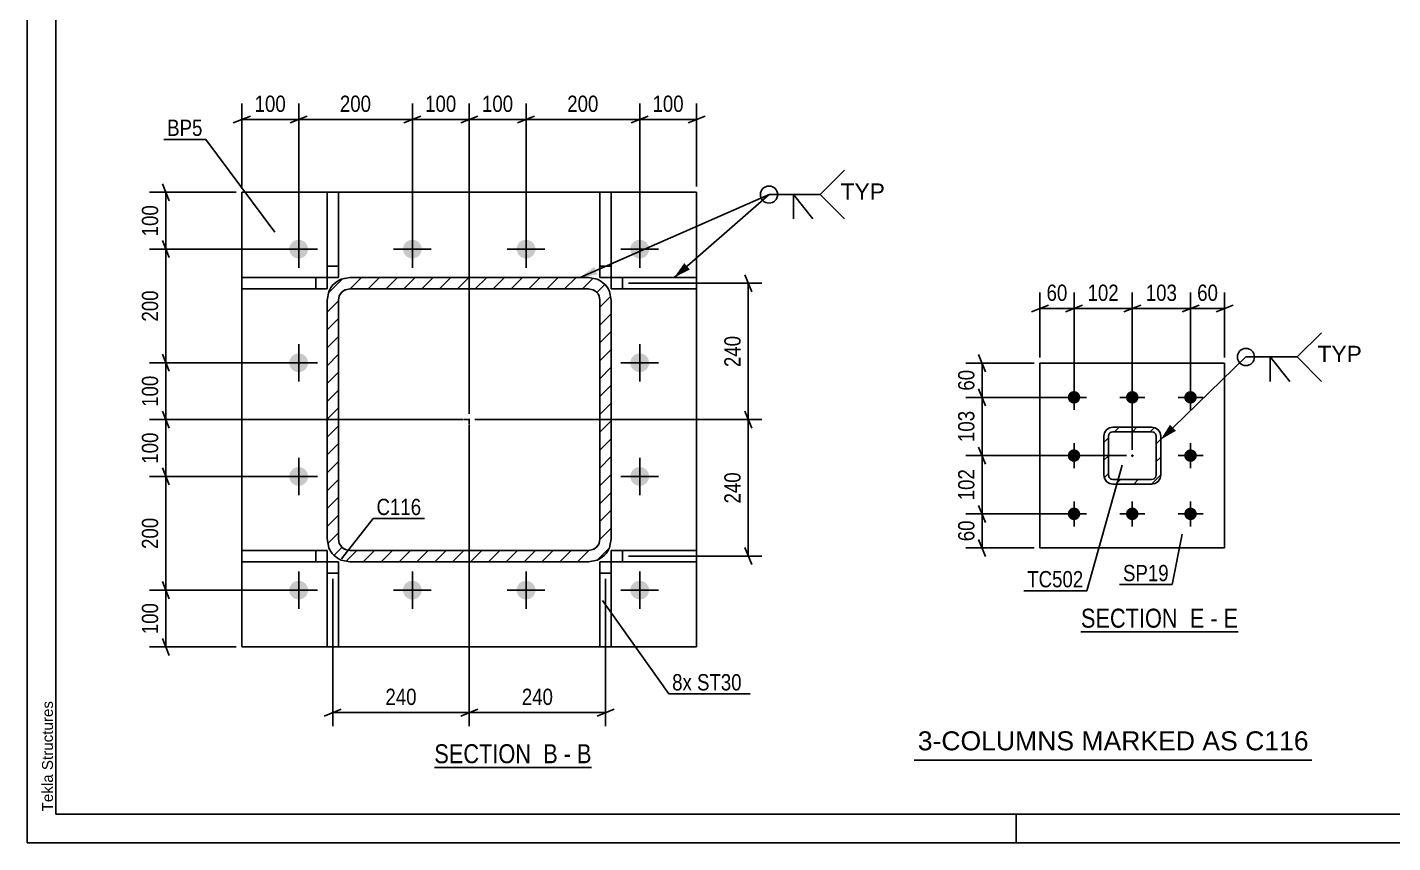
# Model space of a CAD drawing. Header units: millimetres. Extents: x -127 to 467, y -181 to 239.
# Drawn here: x -127 to 113.2, y -180.8 to -37.3 of the extents above; entities that cross this region are included whole.
import ezdxf

# ---------------------------------------------------------------- set-up
doc = ezdxf.new("R2010")
doc.units = ezdxf.units.MM
doc.linetypes.add('DXK_LINE_DOT2', pattern=[3.9198, 1.9599, -1.9599])
doc.linetypes.add('DXK_LINE_DOT3', pattern=[5.9187, 2.979, -0.9799, 0.9799, -0.9799])
doc.styles.add('Arial', font='arial.ttf', dxfattribs={"height": 0.2})
doc.styles.add('Arial Narrow', font='ARIALN.TTF', dxfattribs={"height": 0.2})

# ---------------------------------------------------------------- blocks, each defined once
blk = doc.blocks.new('Unknown-284876527-1134')
at = {"color": 5, "linetype": 'Continuous'}
for p, q in [((-127.03, 239.2), (-127.03, -180.8)), ((-122.03, 234.2), (-122.03, -175.8)), ((-122.03, -175.8), (461.97, -175.8)), ((46.97, -180.8), (46.97, -175.8)), ((-127.03, -180.8), (466.97, -180.8))]:
    blk.add_line(p, q, dxfattribs=at)
at = {"color": 174, "linetype": 'Continuous', "style": 'Arial'}
blk.add_text('Tekla Structures', height=1.9102, rotation=90, dxfattribs=at).set_placement((-122.53, -175.3))
blk = doc.blocks.new('Unknown-284876527-11 - 3447')
at = {"color": 6, "linetype": 'Continuous'}
blk.add_line((-55.42, -167.57), (-27.77, -167.57), dxfattribs=at)
at = {"color": 0, "linetype": 'Continuous'}
blk.add_wipeout([(-37.31, -166.82), (-37.31, -163.32), (-55.42, -163.32), (-55.42, -166.82)], dxfattribs=at)
at = {"color": 7, "linetype": 'Continuous', "style": 'Arial Narrow'}
blk.add_text('SECTION ', height=3.34, dxfattribs=at).set_placement((-55.42, -166.82))
at = {"color": 0, "linetype": 'Continuous'}
blk.add_wipeout([(-33.7, -166.82), (-33.7, -163.32), (-36.26, -163.32), (-36.26, -166.82)], dxfattribs=at)
at = {"color": 7, "linetype": 'Continuous', "style": 'Arial Narrow'}
blk.add_text('B', height=3.34, dxfattribs=at).set_placement((-36.26, -166.82))
at = {"color": 0, "linetype": 'Continuous'}
blk.add_wipeout([(-31.38, -166.82), (-31.38, -163.32), (-32.65, -163.32), (-32.65, -166.82)], dxfattribs=at)
at = {"color": 7, "linetype": 'Continuous', "style": 'Arial Narrow'}
blk.add_text('-', height=3.34, dxfattribs=at).set_placement((-32.65, -166.82))
at = {"color": 0, "linetype": 'Continuous'}
blk.add_wipeout([(-27.77, -166.82), (-27.77, -163.32), (-30.33, -163.32), (-30.33, -166.82)], dxfattribs=at)
at = {"color": 7, "linetype": 'Continuous', "style": 'Arial Narrow'}
blk.add_text('B', height=3.34, dxfattribs=at).set_placement((-30.33, -166.82))
blk = doc.blocks.new('Unknown-284876527-16 - 1248')
at = {"color": 6, "linetype": 'Continuous'}
blk.add_line((58.34, -143.72), (85.99, -143.72), dxfattribs=at)
at = {"color": 0, "linetype": 'Continuous'}
blk.add_wipeout([(76.45, -142.97), (76.45, -139.47), (58.34, -139.47), (58.34, -142.97)], dxfattribs=at)
at = {"color": 7, "linetype": 'Continuous', "style": 'Arial Narrow'}
blk.add_text('SECTION ', height=3.34, dxfattribs=at).set_placement((58.34, -142.97))
at = {"color": 0, "linetype": 'Continuous'}
blk.add_wipeout([(80.06, -142.97), (80.06, -139.47), (77.5, -139.47), (77.5, -142.97)], dxfattribs=at)
at = {"color": 7, "linetype": 'Continuous', "style": 'Arial Narrow'}
blk.add_text('E', height=3.34, dxfattribs=at).set_placement((77.5, -142.97))
at = {"color": 0, "linetype": 'Continuous'}
blk.add_wipeout([(82.38, -142.97), (82.38, -139.47), (81.11, -139.47), (81.11, -142.97)], dxfattribs=at)
at = {"color": 7, "linetype": 'Continuous', "style": 'Arial Narrow'}
blk.add_text('-', height=3.34, dxfattribs=at).set_placement((81.11, -142.97))
at = {"color": 0, "linetype": 'Continuous'}
blk.add_wipeout([(85.99, -142.97), (85.99, -139.47), (83.43, -139.47), (83.43, -142.97)], dxfattribs=at)
at = {"color": 7, "linetype": 'Continuous', "style": 'Arial Narrow'}
blk.add_text('E', height=3.34, dxfattribs=at).set_placement((83.43, -142.97))
blk = doc.blocks.new('Part-284876527-3520 - 3447')
at = {"color": 2, "linetype": 'Continuous'}
for p, q in [((-26.29, -146.37), (-26.29, -131.37)), ((-24.29, -131.37), (-26.29, -131.37)), ((-24.29, -146.37), (-24.29, -131.37)), ((-24.29, -133.37), (-26.29, -133.37)), ((-24.29, -146.37), (-26.29, -146.37))]:
    blk.add_line(p, q, dxfattribs=at)
blk = doc.blocks.new('Part-284876527-3510 - 3447')
at = {"color": 2, "linetype": 'Continuous'}
for p, q in [((-26.29, -66.37), (-26.29, -81.37)), ((-24.29, -66.37), (-26.29, -66.37)), ((-24.29, -66.37), (-24.29, -81.37)), ((-24.29, -79.37), (-26.29, -79.37)), ((-26.29, -81.37), (-24.29, -81.37))]:
    blk.add_line(p, q, dxfattribs=at)
blk = doc.blocks.new('Part-284876527-3478 - 3447')
at = {"linetype": 'Continuous'}
h = blk.add_hatch(dxfattribs=at)
h.set_pattern_fill('', scale=0.7, style=0, pattern_type=0)
h.set_pattern_definition([(45, (-26.7624, -131.0696), (-1.571545, 1.571545), [])])
h.paths.add_polyline_path([(-28.29, -131.37), (-26.76, -131.07), (-25.46, -130.2), (-24.6, -128.9), (-24.29, -127.37), (-24.29, -85.37), (-24.6, -83.84), (-25.46, -82.55), (-26.76, -81.68), (-28.29, -81.37), (-70.29, -81.37), (-71.82, -81.68), (-73.12, -82.55), (-73.99, -83.84), (-74.29, -85.37), (-74.29, -127.37), (-73.99, -128.9), (-73.12, -130.2), (-71.82, -131.07), (-70.29, -131.37)])
h.paths.add_polyline_path([(-71.06, -129.22), (-71.71, -128.79), (-72.14, -128.14), (-72.29, -127.37), (-72.29, -85.37), (-72.14, -84.61), (-71.71, -83.96), (-71.06, -83.53), (-70.29, -83.37), (-28.29, -83.37), (-27.53, -83.53), (-26.88, -83.96), (-26.45, -84.61), (-26.29, -85.37), (-26.29, -127.37), (-26.45, -128.14), (-26.88, -128.79), (-27.53, -129.22), (-28.29, -129.37), (-70.29, -129.37)])
at = {"color": 7, "linetype": 'DXK_LINE_DOT2'}
for p, q in [((-71.82, -81.68), (-70.29, -81.37)), ((-70.29, -81.37), (-28.29, -81.37)), ((-28.29, -81.37), (-26.76, -81.68)), ((-74.29, -85.37), (-73.99, -83.84)), ((-70.29, -83.37), (-71.06, -83.53)), ((-70.29, -83.37), (-28.29, -83.37)), ((-27.53, -83.53), (-28.29, -83.37)), ((-24.6, -83.84), (-24.29, -85.37)), ((-74.29, -127.37), (-74.29, -85.37)), ((-72.14, -84.61), (-72.29, -85.37)), ((-72.29, -127.37), (-72.29, -85.37)), ((-26.29, -85.37), (-26.45, -84.61)), ((-26.29, -127.37), (-26.29, -85.37)), ((-24.29, -127.37), (-24.29, -85.37)), ((-73.99, -128.9), (-74.29, -127.37)), ((-72.29, -127.37), (-72.14, -128.14)), ((-71.06, -129.22), (-70.29, -129.37)), ((-70.29, -129.37), (-28.29, -129.37)), ((-28.29, -129.37), (-27.53, -129.22)), ((-26.45, -128.14), (-26.29, -127.37)), ((-24.29, -127.37), (-24.6, -128.9)), ((-70.29, -131.37), (-71.82, -131.07)), ((-70.29, -131.37), (-28.29, -131.37)), ((-26.76, -131.07), (-28.29, -131.37))]:
    blk.add_line(p, q, dxfattribs=at)
at = {"color": 2, "linetype": 'Continuous'}
for p, q in [((-70.29, -81.37), (-71.82, -81.68)), ((-70.29, -81.37), (-28.29, -81.37)), ((-26.76, -81.68), (-28.29, -81.37)), ((-73.99, -83.84), (-74.29, -85.37)), ((-71.06, -83.53), (-70.29, -83.37)), ((-70.29, -83.37), (-28.29, -83.37)), ((-28.29, -83.37), (-27.53, -83.53)), ((-24.29, -85.37), (-24.6, -83.84)), ((-74.29, -127.37), (-74.29, -85.37)), ((-72.29, -85.37), (-72.14, -84.61)), ((-72.29, -127.37), (-72.29, -85.37)), ((-26.45, -84.61), (-26.29, -85.37)), ((-26.29, -127.37), (-26.29, -85.37)), ((-24.29, -127.37), (-24.29, -85.37)), ((-74.29, -127.37), (-73.99, -128.9)), ((-72.14, -128.14), (-72.29, -127.37)), ((-70.29, -129.37), (-71.06, -129.22)), ((-70.29, -129.37), (-28.29, -129.37)), ((-27.53, -129.22), (-28.29, -129.37)), ((-26.29, -127.37), (-26.45, -128.14)), ((-24.6, -128.9), (-24.29, -127.37)), ((-71.82, -131.07), (-70.29, -131.37)), ((-70.29, -131.37), (-28.29, -131.37)), ((-28.29, -131.37), (-26.76, -131.07))]:
    blk.add_line(p, q, dxfattribs=at)
at = {"color": 7, "linetype": 'DXK_LINE_DOT3'}
for p, q in [((-49.29, -96.37), (-49.29, -116.37)), ((-39.29, -106.37), (-59.29, -106.37))]:
    blk.add_line(p, q, dxfattribs=at)
at = {"color": 7, "linetype": 'DXK_LINE_DOT2'}
for centre, radius, start, end in [((-70.29, -85.37), 4, 112.5, 157.5), ((-70.29, -85.37), 2, 112.5, 157.5), ((-28.29, -85.37), 2, 22.5, 67.5), ((-28.29, -85.37), 4, 22.5, 67.5), ((-70.29, -127.37), 4, 202.5, 247.5), ((-70.29, -127.37), 2, 202.5, 247.5), ((-28.29, -127.37), 2, 292.5, 337.5), ((-28.29, -127.37), 4, 292.5, 337.5)]:
    blk.add_arc(centre, radius, start, end, dxfattribs=at)
at = {"color": 2, "linetype": 'Continuous'}
for centre, radius, start, end in [((-70.29, -85.37), 4, 112.5, 157.5), ((-70.29, -85.37), 2, 112.5, 157.5), ((-28.29, -85.37), 2, 22.5, 67.5), ((-28.29, -85.37), 4, 22.5, 67.5), ((-70.29, -127.37), 4, 202.5, 247.5), ((-70.29, -127.37), 2, 202.5, 247.5), ((-28.29, -127.37), 2, 292.5, 337.5), ((-28.29, -127.37), 4, 292.5, 337.5)]:
    blk.add_arc(centre, radius, start, end, dxfattribs=at)
blk = doc.blocks.new('Part-284876527-3495 - 3447')
at = {"color": 2, "linetype": 'Continuous'}
for p, q in [((-89.29, -66.37), (-74.29, -66.37)), ((-89.29, -146.37), (-89.29, -66.37)), ((-72.29, -66.37), (-26.29, -66.37)), ((-9.29, -66.37), (-24.29, -66.37)), ((-9.29, -66.37), (-9.29, -81.37)), ((-9.29, -83.37), (-9.29, -129.37)), ((-9.29, -146.37), (-9.29, -131.37)), ((-89.29, -146.37), (-74.29, -146.37)), ((-72.29, -146.37), (-26.29, -146.37)), ((-9.29, -146.37), (-24.29, -146.37))]:
    blk.add_line(p, q, dxfattribs=at)
at = {"color": 7, "linetype": 'DXK_LINE_DOT2'}
for p, q in [((-74.29, -66.37), (-72.29, -66.37)), ((-24.29, -66.37), (-26.29, -66.37)), ((-9.29, -81.37), (-9.29, -83.37)), ((-9.29, -131.37), (-9.29, -129.37)), ((-74.29, -146.37), (-72.29, -146.37)), ((-24.29, -146.37), (-26.29, -146.37))]:
    blk.add_line(p, q, dxfattribs=at)
blk = doc.blocks.new('Bolt-284876527-3479 - 3447')
at = {"linetype": 'Continuous'}
for points in [[(-77.64, -76.37, -1), (-80.94, -76.37, -1)], [(-57.64, -76.37, -1), (-60.94, -76.37, -1)], [(-37.64, -76.37, -1), (-40.94, -76.37, -1)], [(-17.64, -76.37, -1), (-20.94, -76.37, -1)], [(-77.64, -96.37, -1), (-80.94, -96.37, -1)], [(-17.64, -96.37, -1), (-20.94, -96.37, -1)], [(-77.64, -116.37, -1), (-80.94, -116.37, -1)], [(-17.64, -116.37, -1), (-20.94, -116.37, -1)], [(-77.64, -136.37, -1), (-80.94, -136.37, -1)], [(-57.64, -136.37, -1), (-60.94, -136.37, -1)], [(-37.64, -136.37, -1), (-40.94, -136.37, -1)], [(-17.64, -136.37, -1), (-20.94, -136.37, -1)]]:
    blk.add_hatch(color=1, dxfattribs=at).paths.add_polyline_path(points)
at = {"color": 1, "linetype": 'Continuous'}
for p, q in [((-79.29, -73.07), (-79.29, -79.67)), ((-59.29, -73.07), (-59.29, -79.67)), ((-39.29, -73.07), (-39.29, -79.67)), ((-19.29, -73.07), (-19.29, -79.67)), ((-75.99, -76.37), (-82.59, -76.37)), ((-55.99, -76.37), (-62.59, -76.37)), ((-35.99, -76.37), (-42.59, -76.37)), ((-15.99, -76.37), (-22.59, -76.37)), ((-79.29, -93.07), (-79.29, -99.67)), ((-19.29, -93.07), (-19.29, -99.67)), ((-75.99, -96.37), (-82.59, -96.37)), ((-15.99, -96.37), (-22.59, -96.37)), ((-79.29, -113.07), (-79.29, -119.67)), ((-19.29, -113.07), (-19.29, -119.67)), ((-75.99, -116.37), (-82.59, -116.37)), ((-15.99, -116.37), (-22.59, -116.37)), ((-79.29, -133.07), (-79.29, -139.67)), ((-59.29, -133.07), (-59.29, -139.67)), ((-39.29, -133.07), (-39.29, -139.67)), ((-19.29, -133.07), (-19.29, -139.67)), ((-75.99, -136.37), (-82.59, -136.37)), ((-55.99, -136.37), (-62.59, -136.37)), ((-35.99, -136.37), (-42.59, -136.37)), ((-15.99, -136.37), (-22.59, -136.37))]:
    blk.add_line(p, q, dxfattribs=at)
blk = doc.blocks.new('Part-284876527-3515 - 3447')
at = {"color": 2, "linetype": 'Continuous'}
for p, q in [((-9.29, -81.37), (-24.29, -81.37)), ((-24.29, -83.37), (-24.29, -81.37)), ((-22.29, -81.37), (-22.29, -83.37)), ((-9.29, -81.37), (-9.29, -83.37)), ((-9.29, -83.37), (-24.29, -83.37))]:
    blk.add_line(p, q, dxfattribs=at)
blk = doc.blocks.new('Part-284876527-3525 - 3447')
at = {"color": 2, "linetype": 'Continuous'}
for p, q in [((-24.29, -131.37), (-24.29, -129.37)), ((-24.29, -129.37), (-9.29, -129.37)), ((-22.29, -131.37), (-22.29, -129.37)), ((-9.29, -129.37), (-9.29, -131.37)), ((-9.29, -131.37), (-24.29, -131.37))]:
    blk.add_line(p, q, dxfattribs=at)
blk = doc.blocks.new('Part-284876527-3530 - 3447')
at = {"color": 2, "linetype": 'Continuous'}
for p, q in [((-74.29, -81.37), (-74.29, -66.37)), ((-74.29, -66.37), (-72.29, -66.37)), ((-72.29, -66.37), (-72.29, -81.37)), ((-74.29, -79.37), (-72.29, -79.37)), ((-72.29, -81.37), (-74.29, -81.37))]:
    blk.add_line(p, q, dxfattribs=at)
blk = doc.blocks.new('Part-284876527-3535 - 3447')
at = {"color": 2, "linetype": 'Continuous'}
for p, q in [((-89.29, -81.37), (-89.29, -83.37)), ((-89.29, -81.37), (-74.29, -81.37)), ((-76.29, -81.37), (-76.29, -83.37)), ((-74.29, -81.37), (-74.29, -83.37)), ((-89.29, -83.37), (-74.29, -83.37))]:
    blk.add_line(p, q, dxfattribs=at)
blk = doc.blocks.new('Part-284876527-3540 - 3447')
at = {"color": 2, "linetype": 'Continuous'}
for p, q in [((-74.29, -146.37), (-74.29, -131.37)), ((-74.29, -131.37), (-72.29, -131.37)), ((-72.29, -131.37), (-72.29, -146.37)), ((-74.29, -133.37), (-72.29, -133.37)), ((-72.29, -146.37), (-74.29, -146.37))]:
    blk.add_line(p, q, dxfattribs=at)
blk = doc.blocks.new('Part-284876527-3545 - 3447')
at = {"color": 2, "linetype": 'Continuous'}
for p, q in [((-89.29, -131.37), (-89.29, -129.37)), ((-89.29, -129.37), (-74.29, -129.37)), ((-76.29, -131.37), (-76.29, -129.37)), ((-74.29, -129.37), (-74.29, -131.37)), ((-74.29, -131.37), (-89.29, -131.37))]:
    blk.add_line(p, q, dxfattribs=at)
blk = doc.blocks.new('Bolt-284876527-1262 - 1248')
at = {"linetype": 'Continuous'}
for points in [[(58.22, -102.42), (58.2, -102.65), (58.13, -102.87), (58.02, -103.07), (57.87, -103.25), (57.69, -103.39), (57.48, -103.49), (57.26, -103.54), (57.03, -103.54), (56.8, -103.5), (56.59, -103.41), (56.4, -103.28), (56.24, -103.11), (56.12, -102.91), (56.05, -102.7), (56.02, -102.47), (56.04, -102.24), (56.11, -102.02), (56.22, -101.82), (56.37, -101.64), (56.55, -101.5), (56.76, -101.41), (56.98, -101.35), (57.21, -101.35), (57.44, -101.39), (57.65, -101.48), (57.84, -101.61), (58, -101.78), (58.12, -101.98), (58.19, -102.2)], [(68.47, -102.43), (68.45, -102.66), (68.38, -102.88), (68.27, -103.08), (68.12, -103.25), (67.94, -103.39), (67.73, -103.49), (67.51, -103.54), (67.28, -103.54), (67.05, -103.5), (66.84, -103.41), (66.65, -103.28), (66.49, -103.11), (66.37, -102.91), (66.3, -102.7), (66.27, -102.47), (66.29, -102.24), (66.36, -102.02), (66.47, -101.82), (66.62, -101.64), (66.8, -101.51), (67.01, -101.41), (67.23, -101.36), (67.46, -101.35), (67.69, -101.39), (67.9, -101.48), (68.09, -101.62), (68.25, -101.78), (68.37, -101.98), (68.44, -102.2)], [(78.72, -102.43), (78.7, -102.66), (78.63, -102.88), (78.52, -103.08), (78.37, -103.25), (78.19, -103.39), (77.98, -103.49), (77.76, -103.54), (77.53, -103.55), (77.3, -103.5), (77.09, -103.41), (76.9, -103.28), (76.74, -103.11), (76.62, -102.92), (76.55, -102.7), (76.52, -102.47), (76.54, -102.24), (76.61, -102.02), (76.72, -101.82), (76.87, -101.65), (77.05, -101.51), (77.26, -101.41), (77.48, -101.36), (77.71, -101.35), (77.94, -101.4), (78.15, -101.49), (78.34, -101.62), (78.5, -101.79), (78.62, -101.98), (78.69, -102.2)], [(58.22, -112.67), (58.2, -112.9), (58.13, -113.12), (58.02, -113.32), (57.87, -113.5), (57.69, -113.64), (57.48, -113.74), (57.26, -113.79), (57.03, -113.79), (56.8, -113.75), (56.59, -113.66), (56.4, -113.53), (56.24, -113.36), (56.12, -113.16), (56.05, -112.95), (56.02, -112.72), (56.04, -112.49), (56.11, -112.27), (56.22, -112.07), (56.37, -111.89), (56.55, -111.75), (56.76, -111.66), (56.98, -111.6), (57.21, -111.6), (57.44, -111.64), (57.65, -111.73), (57.84, -111.86), (58, -112.03), (58.12, -112.23), (58.19, -112.45)], [(78.72, -112.68), (78.7, -112.91), (78.63, -113.13), (78.52, -113.33), (78.37, -113.5), (78.19, -113.64), (77.98, -113.74), (77.76, -113.79), (77.53, -113.8), (77.3, -113.75), (77.09, -113.66), (76.9, -113.53), (76.74, -113.36), (76.62, -113.17), (76.55, -112.95), (76.52, -112.72), (76.54, -112.49), (76.61, -112.27), (76.72, -112.07), (76.87, -111.9), (77.05, -111.76), (77.26, -111.66), (77.48, -111.61), (77.71, -111.6), (77.94, -111.65), (78.15, -111.74), (78.34, -111.87), (78.5, -112.04), (78.62, -112.23), (78.69, -112.45)], [(58.22, -122.92), (58.2, -123.15), (58.13, -123.37), (58.02, -123.57), (57.87, -123.75), (57.69, -123.89), (57.48, -123.99), (57.25, -124.04), (57.02, -124.04), (56.8, -124), (56.59, -123.91), (56.4, -123.78), (56.24, -123.61), (56.12, -123.41), (56.05, -123.2), (56.02, -122.97), (56.04, -122.74), (56.1, -122.52), (56.21, -122.32), (56.37, -122.14), (56.55, -122), (56.76, -121.91), (56.98, -121.85), (57.21, -121.85), (57.44, -121.89), (57.65, -121.98), (57.84, -122.11), (57.99, -122.28), (58.11, -122.48), (58.19, -122.7)], [(68.47, -122.93), (68.45, -123.16), (68.38, -123.38), (68.27, -123.58), (68.12, -123.75), (67.94, -123.89), (67.73, -123.99), (67.5, -124.04), (67.27, -124.04), (67.05, -124), (66.84, -123.91), (66.65, -123.78), (66.49, -123.61), (66.37, -123.41), (66.3, -123.2), (66.27, -122.97), (66.29, -122.74), (66.35, -122.52), (66.46, -122.32), (66.62, -122.14), (66.8, -122.01), (67.01, -121.91), (67.23, -121.86), (67.46, -121.85), (67.69, -121.89), (67.9, -121.98), (68.09, -122.12), (68.24, -122.28), (68.36, -122.48), (68.44, -122.7)], [(78.72, -122.93), (78.7, -123.16), (78.63, -123.38), (78.52, -123.58), (78.37, -123.75), (78.19, -123.89), (77.98, -123.99), (77.75, -124.04), (77.52, -124.05), (77.3, -124), (77.09, -123.91), (76.9, -123.78), (76.74, -123.61), (76.62, -123.42), (76.55, -123.2), (76.52, -122.97), (76.54, -122.74), (76.6, -122.52), (76.71, -122.32), (76.87, -122.15), (77.05, -122.01), (77.26, -121.91), (77.48, -121.86), (77.71, -121.85), (77.94, -121.9), (78.15, -121.99), (78.34, -122.12), (78.49, -122.29), (78.61, -122.48), (78.69, -122.7)]]:
    blk.add_hatch(color=1, dxfattribs=at).paths.add_polyline_path(points)
at = {"color": 1, "linetype": 'Continuous'}
for p, q in [((57.12, -104.65), (57.12, -100.25)), ((67.37, -104.65), (67.37, -100.25)), ((77.62, -104.65), (77.62, -100.25)), ((54.92, -102.45), (59.32, -102.45)), ((65.17, -102.45), (69.57, -102.45)), ((75.42, -102.45), (79.82, -102.45)), ((57.12, -114.9), (57.12, -110.5)), ((77.62, -114.9), (77.62, -110.5)), ((54.92, -112.7), (59.32, -112.7)), ((75.42, -112.7), (79.82, -112.7)), ((57.12, -125.15), (57.12, -120.75)), ((67.37, -125.15), (67.37, -120.75)), ((77.62, -125.15), (77.62, -120.75)), ((54.92, -122.95), (59.32, -122.95)), ((65.17, -122.95), (69.57, -122.95)), ((75.42, -122.95), (79.82, -122.95))]:
    blk.add_line(p, q, dxfattribs=at)
blk = doc.blocks.new('Part-284876527-1286 - 1248')
at = {"linetype": 'Continuous'}
h = blk.add_hatch(dxfattribs=at)
h.set_pattern_fill('', scale=0.7, style=0, pattern_type=0)
h.set_pattern_definition([(45, (70.7675, -117.6982), (-1.57154, 1.57154), [])])
h.paths.add_polyline_path([(63.97, -117.7), (70.77, -117.7), (71.38, -117.58), (71.9, -117.23), (72.25, -116.71), (72.37, -116.1), (72.37, -109.3), (72.25, -108.69), (71.9, -108.17), (71.38, -107.82), (70.77, -107.7), (63.97, -107.7), (63.36, -107.82), (62.84, -108.17), (62.49, -108.68), (62.37, -109.3), (62.37, -116.1), (62.49, -116.71), (62.84, -117.23), (63.36, -117.58)])
h.paths.add_polyline_path([(63.23, -116.4), (63.17, -116.1), (63.17, -109.3), (63.23, -108.99), (63.4, -108.73), (63.66, -108.56), (63.97, -108.5), (70.77, -108.5), (71.08, -108.56), (71.33, -108.73), (71.51, -108.99), (71.57, -109.3), (71.57, -116.1), (71.51, -116.4), (71.33, -116.66), (71.07, -116.84), (70.77, -116.9), (63.97, -116.9), (63.66, -116.84), (63.4, -116.66)])
blk.add_hatch(color=246, dxfattribs=at).paths.add_polyline_path([(67.37, -112.8, -1), (67.37, -112.6, -1)])
at = {"color": 7, "linetype": 'DXK_LINE_DOT2'}
for p, q in [((63.36, -107.82), (63.97, -107.7)), ((63.97, -107.7), (70.77, -107.7)), ((70.77, -107.7), (71.38, -107.82)), ((62.37, -109.3), (62.49, -108.68)), ((62.37, -116.1), (62.37, -109.3)), ((63.23, -108.99), (63.17, -109.3)), ((63.17, -116.1), (63.17, -109.3)), ((63.97, -108.5), (63.66, -108.56)), ((63.97, -108.5), (70.77, -108.5)), ((71.08, -108.56), (70.77, -108.5)), ((71.57, -109.3), (71.51, -108.99)), ((71.51, -108.99), (71.51, -108.99)), ((71.57, -116.1), (71.57, -109.3)), ((72.25, -108.69), (72.25, -108.69)), ((72.25, -108.69), (72.37, -109.3)), ((72.37, -109.3), (72.37, -116.1)), ((62.49, -116.71), (62.37, -116.1)), ((63.17, -116.1), (63.23, -116.4)), ((63.97, -117.7), (63.36, -117.58)), ((63.66, -116.84), (63.97, -116.9)), ((63.97, -116.9), (70.77, -116.9)), ((63.97, -117.7), (70.77, -117.7)), ((70.77, -116.9), (71.07, -116.84)), ((71.38, -117.58), (70.77, -117.7)), ((71.51, -116.4), (71.57, -116.1)), ((71.57, -116.1), (71.57, -116.1)), ((72.37, -116.1), (72.25, -116.71)), ((72.37, -116.1), (72.37, -116.1))]:
    blk.add_line(p, q, dxfattribs=at)
at = {"color": 2, "linetype": 'Continuous'}
for p, q in [((63.97, -107.7), (63.36, -107.82)), ((63.97, -107.7), (63.97, -107.7)), ((63.97, -107.7), (70.77, -107.7)), ((70.77, -107.7), (70.77, -107.7)), ((71.38, -107.82), (70.77, -107.7)), ((62.49, -108.68), (62.37, -109.3)), ((62.37, -109.3), (62.37, -109.3)), ((62.37, -116.1), (62.37, -109.3)), ((63.17, -109.3), (63.23, -108.99)), ((63.17, -109.3), (63.17, -109.3)), ((63.17, -116.1), (63.17, -109.3)), ((63.66, -108.56), (63.97, -108.5)), ((63.97, -108.5), (63.97, -108.5)), ((63.97, -108.5), (70.77, -108.5)), ((70.77, -108.5), (70.77, -108.5)), ((70.77, -108.5), (71.08, -108.56)), ((71.51, -108.99), (71.57, -109.3)), ((71.57, -109.3), (71.57, -109.3)), ((71.57, -116.1), (71.57, -109.3)), ((72.37, -109.3), (72.25, -108.69)), ((72.37, -109.3), (72.37, -109.3)), ((72.37, -116.1), (72.37, -109.3)), ((62.37, -116.1), (62.37, -116.1)), ((62.37, -116.1), (62.49, -116.71)), ((63.17, -116.1), (63.17, -116.1)), ((63.23, -116.4), (63.17, -116.1)), ((63.36, -117.58), (63.97, -117.7)), ((63.97, -116.9), (63.66, -116.84)), ((63.97, -116.9), (63.97, -116.9)), ((63.97, -116.9), (70.77, -116.9)), ((63.97, -117.7), (63.97, -117.7)), ((63.97, -117.7), (70.77, -117.7)), ((71.07, -116.84), (70.77, -116.9)), ((70.77, -116.9), (70.77, -116.9)), ((70.77, -117.7), (71.38, -117.58)), ((70.77, -117.7), (70.77, -117.7)), ((71.57, -116.1), (71.51, -116.4)), ((71.57, -116.1), (71.57, -116.1)), ((72.25, -116.71), (72.37, -116.1)), ((72.37, -116.1), (72.37, -116.1))]:
    blk.add_line(p, q, dxfattribs=at)
at = {"color": 7, "linetype": 'DXK_LINE_DOT3'}
blk.add_line((67.37, -112.7), (67.37, -112.7), dxfattribs=at)
at = {"color": 246, "linetype": 'DXK_LINE_DOT2'}
blk.add_line((67.37, -112.7), (67.37, -112.7), dxfattribs=at)
at = {"color": 246, "linetype": 'Continuous'}
blk.add_circle((67.37, -112.7), 0.1, dxfattribs=at)
at = {"color": 7, "linetype": 'DXK_LINE_DOT2'}
for centre, radius, start, end in [((63.97, -109.3), 1.6, 112.4901, 157.4901), ((70.77, -109.3), 1.6, 22.4901, 67.4901), ((63.97, -109.3), 0.8, 112.4901, 157.4901), ((70.77, -109.3), 0.8, 22.4901, 67.4901), ((63.97, -116.1), 1.6, 202.4901, 247.4901), ((63.97, -116.1), 0.8, 202.4901, 247.4901), ((70.77, -116.1), 0.8, 292.4901, 337.4901), ((70.77, -116.1), 1.6, 292.4901, 337.4901)]:
    blk.add_arc(centre, radius, start, end, dxfattribs=at)
at = {"color": 2, "linetype": 'Continuous'}
for centre, radius, start, end in [((63.97, -109.3), 1.6, 112.4901, 157.4901), ((70.77, -109.3), 1.6, 22.4901, 67.4901), ((63.97, -109.3), 0.8, 112.4901, 157.4901), ((70.77, -109.3), 0.8, 22.4901, 67.4901), ((63.97, -116.1), 1.6, 202.4901, 247.4901), ((63.97, -116.1), 0.8, 202.4901, 247.4901), ((70.77, -116.1), 0.8, 292.4901, 337.4901), ((70.77, -116.1), 1.6, 292.4901, 337.4901)]:
    blk.add_arc(centre, radius, start, end, dxfattribs=at)
blk = doc.blocks.new('Part-284876527-1314 - 1248')
at = {"color": 2, "linetype": 'Continuous'}
for p, q in [((51.12, -96.44), (51.12, -96.44)), ((51.12, -128.94), (51.12, -96.44)), ((83.62, -96.45), (51.12, -96.44)), ((83.62, -128.95), (83.62, -96.45)), ((51.12, -128.94), (51.12, -128.94)), ((83.62, -128.95), (51.12, -128.94))]:
    blk.add_line(p, q, dxfattribs=at)
at = {"color": 7, "linetype": 'DXK_LINE_DOT2'}
for p, q in [((51.12, -96.44), (51.12, -128.94)), ((83.62, -96.45), (83.62, -96.45)), ((83.62, -128.95), (83.62, -96.45)), ((83.62, -128.95), (83.62, -128.95))]:
    blk.add_line(p, q, dxfattribs=at)
blk = doc.blocks.new('StraightDimension-284876527-3636 - 3447')
at = {"color": 7, "linetype": 'Continuous'}
for p, q in [((0.41, -107.87), (-0.79, -104.87)), ((-48.29, -106.37), (2.21, -106.37)), ((-0.19, -130.37), (-0.19, -106.37)), ((-0.79, -128.87), (0.41, -131.87)), ((-21.29, -130.37), (2.21, -130.37))]:
    blk.add_line(p, q, dxfattribs=at)
at = {"color": 0}
blk.add_wipeout([(-0.94, -115.03), (-5.14, -115.03), (-5.14, -121.72), (-0.94, -121.72)], dxfattribs=at)
at = {"color": 3, "style": 'Arial Narrow'}
blk.add_text('240', height=2.863, rotation=90.0002, dxfattribs=at).set_placement((-1.54, -121.12))
blk = doc.blocks.new('StraightDimension-284876527-5805 - 3447')
at = {"color": 7, "linetype": 'Continuous'}
for p, q in [((-103.27, -94.87), (-102.07, -97.87)), ((-80.29, -96.37), (-105.52, -96.37)), ((-102.67, -106.37), (-102.67, -96.37)), ((-102.07, -107.87), (-103.27, -104.87)), ((-50.29, -106.37), (-105.52, -106.37))]:
    blk.add_line(p, q, dxfattribs=at)
at = {"color": 0}
blk.add_wipeout([(-103.42, -98.03), (-107.62, -98.03), (-107.62, -104.72), (-103.42, -104.72)], dxfattribs=at)
at = {"color": 3, "style": 'Arial Narrow'}
blk.add_text('100', height=2.863, rotation=90.0002, dxfattribs=at).set_placement((-104.02, -104.12))
blk = doc.blocks.new('StraightDimension-284876527-5808 - 3447')
at = {"color": 7, "linetype": 'Continuous'}
for p, q in [((-80.29, -136.37), (-105.52, -136.37)), ((-103.27, -134.87), (-102.07, -137.87)), ((-102.67, -146.37), (-102.67, -136.37)), ((-90.29, -146.37), (-105.52, -146.37)), ((-102.07, -147.87), (-103.27, -144.87))]:
    blk.add_line(p, q, dxfattribs=at)
at = {"color": 0}
blk.add_wipeout([(-103.42, -138.03), (-107.62, -138.03), (-107.62, -144.72), (-103.42, -144.72)], dxfattribs=at)
at = {"color": 3, "style": 'Arial Narrow'}
blk.add_text('100', height=2.863, rotation=90.0002, dxfattribs=at).set_placement((-104.02, -144.12))
blk = doc.blocks.new('StraightDimension-284876527-5803 - 3447')
at = {"color": 7, "linetype": 'Continuous'}
for p, q in [((-90.29, -66.37), (-105.52, -66.37)), ((-103.27, -64.87), (-102.07, -67.87)), ((-102.67, -76.37), (-102.67, -66.37)), ((-80.29, -76.37), (-105.52, -76.37)), ((-102.07, -77.87), (-103.27, -74.87))]:
    blk.add_line(p, q, dxfattribs=at)
at = {"color": 0}
blk.add_wipeout([(-103.42, -68.03), (-107.62, -68.03), (-107.62, -74.72), (-103.42, -74.72)], dxfattribs=at)
at = {"color": 3, "style": 'Arial Narrow'}
blk.add_text('100', height=2.863, rotation=90.0002, dxfattribs=at).set_placement((-104.02, -74.12))
blk = doc.blocks.new('StraightDimension-284876527-5860 - 3447')
at = {"color": 7, "linetype": 'Continuous'}
for p, q in [((-19.29, -75.37), (-19.29, -50.73)), ((-9.29, -65.37), (-9.29, -50.73)), ((-20.79, -54.18), (-17.79, -52.98)), ((-19.29, -53.58), (-9.29, -53.58)), ((-7.79, -52.98), (-10.79, -54.18))]:
    blk.add_line(p, q, dxfattribs=at)
at = {"color": 0}
blk.add_wipeout([(-10.95, -52.83), (-10.95, -48.63), (-17.64, -48.63), (-17.64, -52.83)], dxfattribs=at)
at = {"color": 3, "style": 'Arial Narrow'}
blk.add_text('100', height=2.863, dxfattribs=at).set_placement((-17.04, -52.23))
blk = doc.blocks.new('StraightDimension-284876527-3645 - 3447')
at = {"color": 7, "linetype": 'Continuous'}
for p, q in [((0.41, -83.87), (-0.79, -80.87)), ((-21.29, -82.37), (2.21, -82.37)), ((-0.19, -106.37), (-0.19, -82.37)), ((-0.79, -104.87), (0.41, -107.87)), ((-48.29, -106.37), (2.21, -106.37))]:
    blk.add_line(p, q, dxfattribs=at)
at = {"color": 0}
blk.add_wipeout([(-0.94, -91.03), (-5.14, -91.03), (-5.14, -97.72), (-0.94, -97.72)], dxfattribs=at)
at = {"color": 3, "style": 'Arial Narrow'}
blk.add_text('240', height=2.863, rotation=90.0002, dxfattribs=at).set_placement((-1.54, -97.12))
blk = doc.blocks.new('StraightDimension-284876527-3653 - 3447')
at = {"color": 7, "linetype": 'Continuous'}
for p, q in [((-49.29, -107.37), (-49.29, -160.32)), ((-25.29, -134.37), (-25.29, -160.32)), ((-47.79, -157.32), (-50.79, -158.52)), ((-49.29, -157.92), (-25.29, -157.92)), ((-26.79, -158.52), (-23.79, -157.32))]:
    blk.add_line(p, q, dxfattribs=at)
at = {"color": 0}
blk.add_wipeout([(-33.95, -157.17), (-33.95, -152.97), (-40.63, -152.97), (-40.63, -157.17)], dxfattribs=at)
at = {"color": 3, "style": 'Arial Narrow'}
blk.add_text('240', height=2.863, dxfattribs=at).set_placement((-40.03, -156.57))
blk = doc.blocks.new('StraightDimension-284876527-3661 - 3447')
at = {"color": 7, "linetype": 'Continuous'}
for p, q in [((-49.29, -107.37), (-49.29, -160.32)), ((-73.29, -134.37), (-73.29, -160.32)), ((-71.79, -157.32), (-74.79, -158.52)), ((-73.29, -157.92), (-49.29, -157.92)), ((-50.79, -158.52), (-47.79, -157.32))]:
    blk.add_line(p, q, dxfattribs=at)
at = {"color": 0}
blk.add_wipeout([(-57.95, -157.17), (-57.95, -152.97), (-64.63, -152.97), (-64.63, -157.17)], dxfattribs=at)
at = {"color": 3, "style": 'Arial Narrow'}
blk.add_text('240', height=2.863, dxfattribs=at).set_placement((-64.03, -156.57))
blk = doc.blocks.new('StraightDimension-284876527-5804 - 3447')
at = {"color": 7, "linetype": 'Continuous'}
for p, q in [((-80.29, -76.37), (-105.52, -76.37)), ((-102.07, -77.87), (-103.27, -74.87)), ((-102.67, -96.37), (-102.67, -76.37)), ((-103.27, -94.87), (-102.07, -97.87)), ((-80.29, -96.37), (-105.52, -96.37))]:
    blk.add_line(p, q, dxfattribs=at)
at = {"color": 0}
blk.add_wipeout([(-103.42, -83.03), (-107.62, -83.03), (-107.62, -89.72), (-103.42, -89.72)], dxfattribs=at)
at = {"color": 3, "style": 'Arial Narrow'}
blk.add_text('200', height=2.863, rotation=90.0002, dxfattribs=at).set_placement((-104.02, -89.12))
blk = doc.blocks.new('StraightDimension-284876527-5806 - 3447')
at = {"color": 7, "linetype": 'Continuous'}
for p, q in [((-103.27, -104.87), (-102.07, -107.87)), ((-50.29, -106.37), (-105.52, -106.37)), ((-102.67, -116.37), (-102.67, -106.37)), ((-102.07, -117.87), (-103.27, -114.87)), ((-80.29, -116.37), (-105.52, -116.37))]:
    blk.add_line(p, q, dxfattribs=at)
at = {"color": 0}
blk.add_wipeout([(-103.42, -108.03), (-107.62, -108.03), (-107.62, -114.72), (-103.42, -114.72)], dxfattribs=at)
at = {"color": 3, "style": 'Arial Narrow'}
blk.add_text('100', height=2.863, rotation=90.0002, dxfattribs=at).set_placement((-104.02, -114.12))
blk = doc.blocks.new('StraightDimension-284876527-5807 - 3447')
at = {"color": 7, "linetype": 'Continuous'}
for p, q in [((-102.07, -117.87), (-103.27, -114.87)), ((-80.29, -116.37), (-105.52, -116.37)), ((-102.67, -136.37), (-102.67, -116.37)), ((-80.29, -136.37), (-105.52, -136.37)), ((-103.27, -134.87), (-102.07, -137.87))]:
    blk.add_line(p, q, dxfattribs=at)
at = {"color": 0}
blk.add_wipeout([(-103.42, -123.03), (-107.62, -123.03), (-107.62, -129.72), (-103.42, -129.72)], dxfattribs=at)
at = {"color": 3, "style": 'Arial Narrow'}
blk.add_text('200', height=2.863, rotation=90.0002, dxfattribs=at).set_placement((-104.02, -129.12))
blk = doc.blocks.new('StraightDimension-284876527-5861 - 3447')
at = {"color": 7, "linetype": 'Continuous'}
for p, q in [((-39.29, -75.37), (-39.29, -50.73)), ((-19.29, -75.37), (-19.29, -50.73)), ((-37.79, -52.98), (-40.79, -54.18)), ((-39.29, -53.58), (-19.29, -53.58)), ((-20.79, -54.18), (-17.79, -52.98))]:
    blk.add_line(p, q, dxfattribs=at)
at = {"color": 0}
blk.add_wipeout([(-25.95, -52.83), (-25.95, -48.63), (-32.64, -48.63), (-32.64, -52.83)], dxfattribs=at)
at = {"color": 3, "style": 'Arial Narrow'}
blk.add_text('200', height=2.863, dxfattribs=at).set_placement((-32.04, -52.23))
blk = doc.blocks.new('StraightDimension-284876527-5862 - 3447')
at = {"color": 7, "linetype": 'Continuous'}
for p, q in [((-49.29, -105.37), (-49.29, -50.73)), ((-39.29, -75.37), (-39.29, -50.73)), ((-50.79, -54.18), (-47.79, -52.98)), ((-49.29, -53.58), (-39.29, -53.58)), ((-37.79, -52.98), (-40.79, -54.18))]:
    blk.add_line(p, q, dxfattribs=at)
at = {"color": 0}
blk.add_wipeout([(-40.95, -52.83), (-40.95, -48.63), (-47.64, -48.63), (-47.64, -52.83)], dxfattribs=at)
at = {"color": 3, "style": 'Arial Narrow'}
blk.add_text('100', height=2.863, dxfattribs=at).set_placement((-47.04, -52.23))
blk = doc.blocks.new('StraightDimension-284876527-5863 - 3447')
at = {"color": 7, "linetype": 'Continuous'}
for p, q in [((-59.29, -75.37), (-59.29, -50.73)), ((-49.29, -105.37), (-49.29, -50.73)), ((-60.79, -54.18), (-57.79, -52.98)), ((-59.29, -53.58), (-49.29, -53.58)), ((-47.79, -52.98), (-50.79, -54.18))]:
    blk.add_line(p, q, dxfattribs=at)
at = {"color": 0}
blk.add_wipeout([(-50.95, -52.83), (-50.95, -48.63), (-57.64, -48.63), (-57.64, -52.83)], dxfattribs=at)
at = {"color": 3, "style": 'Arial Narrow'}
blk.add_text('100', height=2.863, dxfattribs=at).set_placement((-57.04, -52.23))
blk = doc.blocks.new('StraightDimension-284876527-5864 - 3447')
at = {"color": 7, "linetype": 'Continuous'}
for p, q in [((-79.29, -75.37), (-79.29, -50.73)), ((-59.29, -75.37), (-59.29, -50.73)), ((-77.79, -52.98), (-80.79, -54.18)), ((-79.29, -53.58), (-59.29, -53.58)), ((-60.79, -54.18), (-57.79, -52.98))]:
    blk.add_line(p, q, dxfattribs=at)
at = {"color": 0}
blk.add_wipeout([(-65.95, -52.83), (-65.95, -48.63), (-72.64, -48.63), (-72.64, -52.83)], dxfattribs=at)
at = {"color": 3, "style": 'Arial Narrow'}
blk.add_text('200', height=2.863, dxfattribs=at).set_placement((-72.04, -52.23))
blk = doc.blocks.new('StraightDimension-284876527-5865 - 3447')
at = {"color": 7, "linetype": 'Continuous'}
for p, q in [((-89.29, -65.37), (-89.29, -50.73)), ((-79.29, -75.37), (-79.29, -50.73)), ((-90.79, -54.18), (-87.79, -52.98)), ((-89.29, -53.58), (-79.29, -53.58)), ((-77.79, -52.98), (-80.79, -54.18))]:
    blk.add_line(p, q, dxfattribs=at)
at = {"color": 0}
blk.add_wipeout([(-80.95, -52.83), (-80.95, -48.63), (-87.64, -48.63), (-87.64, -52.83)], dxfattribs=at)
at = {"color": 3, "style": 'Arial Narrow'}
blk.add_text('100', height=2.863, dxfattribs=at).set_placement((-87.04, -52.23))
blk = doc.blocks.new('StraightDimension-284876527-1350 - 1248')
at = {"color": 7, "linetype": 'Continuous'}
for p, q in [((40.34, -94.94), (41.54, -97.94)), ((50.12, -96.44), (38.09, -96.44)), ((40.94, -102.45), (40.94, -96.44)), ((56.12, -102.45), (38.09, -102.45)), ((41.54, -103.95), (40.34, -100.95))]:
    blk.add_line(p, q, dxfattribs=at)
at = {"color": 0}
blk.add_wipeout([(40.19, -97.02), (35.99, -97.02), (35.99, -101.87), (40.19, -101.87)], dxfattribs=at)
at = {"color": 3, "style": 'Arial Narrow'}
blk.add_text('60', height=2.863, rotation=90.0002, dxfattribs=at).set_placement((39.59, -101.27))
blk = doc.blocks.new('StraightDimension-284876527-1367 - 1248')
at = {"color": 7, "linetype": 'Continuous'}
for p, q in [((56.12, -102.45), (38.09, -102.45)), ((40.34, -100.95), (41.54, -103.95)), ((40.94, -112.7), (40.94, -102.45)), ((66.37, -112.7), (38.09, -112.7)), ((41.54, -114.2), (40.34, -111.2))]:
    blk.add_line(p, q, dxfattribs=at)
at = {"color": 0}
blk.add_wipeout([(40.19, -104.23), (35.99, -104.23), (35.99, -110.91), (40.19, -110.91)], dxfattribs=at)
at = {"color": 3, "style": 'Arial Narrow'}
blk.add_text('103', height=2.863, rotation=90.0002, dxfattribs=at).set_placement((39.59, -110.31))
blk = doc.blocks.new('StraightDimension-284876527-1375 - 1248')
at = {"color": 7, "linetype": 'Continuous'}
for p, q in [((66.37, -112.7), (38.09, -112.7)), ((40.34, -111.2), (41.54, -114.2)), ((40.94, -122.95), (40.94, -112.7)), ((41.54, -124.45), (40.34, -121.45)), ((56.12, -122.95), (38.09, -122.95))]:
    blk.add_line(p, q, dxfattribs=at)
at = {"color": 0}
blk.add_wipeout([(40.19, -114.48), (35.99, -114.48), (35.99, -121.16), (40.19, -121.16)], dxfattribs=at)
at = {"color": 3, "style": 'Arial Narrow'}
blk.add_text('102', height=2.863, rotation=90.0002, dxfattribs=at).set_placement((39.59, -120.56))
blk = doc.blocks.new('StraightDimension-284876527-1383 - 1248')
at = {"color": 7, "linetype": 'Continuous'}
for p, q in [((40.34, -121.45), (41.54, -124.45)), ((56.12, -122.95), (38.09, -122.95)), ((40.94, -128.94), (40.94, -122.95)), ((50.12, -128.94), (38.09, -128.94)), ((41.54, -130.44), (40.34, -127.44))]:
    blk.add_line(p, q, dxfattribs=at)
at = {"color": 0}
blk.add_wipeout([(40.19, -123.52), (35.99, -123.52), (35.99, -128.37), (40.19, -128.37)], dxfattribs=at)
at = {"color": 3, "style": 'Arial Narrow'}
blk.add_text('60', height=2.863, rotation=90.0002, dxfattribs=at).set_placement((39.59, -127.77))
blk = doc.blocks.new('StraightDimension-284876527-1394 - 1248')
at = {"color": 7, "linetype": 'Continuous'}
for p, q in [((51.12, -95.44), (51.12, -83.98)), ((57.12, -101.45), (57.12, -83.98)), ((49.62, -87.43), (52.62, -86.23)), ((58.62, -86.23), (55.62, -87.43)), ((51.12, -86.83), (57.12, -86.83))]:
    blk.add_line(p, q, dxfattribs=at)
at = {"color": 0}
blk.add_wipeout([(56.55, -86.08), (56.55, -81.88), (51.69, -81.88), (51.69, -86.08)], dxfattribs=at)
at = {"color": 3, "style": 'Arial Narrow'}
blk.add_text('60', height=2.863, dxfattribs=at).set_placement((52.29, -85.48))
blk = doc.blocks.new('StraightDimension-284876527-1404 - 1248')
at = {"color": 7, "linetype": 'Continuous'}
for p, q in [((57.12, -101.45), (57.12, -83.98)), ((67.36, -111.7), (67.36, -83.98)), ((55.62, -87.43), (58.62, -86.23)), ((68.86, -86.23), (65.86, -87.43)), ((57.12, -86.83), (67.36, -86.83))]:
    blk.add_line(p, q, dxfattribs=at)
at = {"color": 0}
blk.add_wipeout([(65.59, -86.08), (65.59, -81.88), (58.9, -81.88), (58.9, -86.08)], dxfattribs=at)
at = {"color": 3, "style": 'Arial Narrow'}
blk.add_text('102', height=2.863, dxfattribs=at).set_placement((59.5, -85.48))
blk = doc.blocks.new('StraightDimension-284876527-1413 - 1248')
at = {"color": 7, "linetype": 'Continuous'}
for p, q in [((67.36, -111.7), (67.36, -83.98)), ((77.62, -101.45), (77.62, -83.98)), ((65.86, -87.43), (68.86, -86.23)), ((79.12, -86.23), (76.12, -87.43)), ((67.36, -86.83), (77.62, -86.83))]:
    blk.add_line(p, q, dxfattribs=at)
at = {"color": 0}
blk.add_wipeout([(75.84, -86.08), (75.84, -81.88), (69.15, -81.88), (69.15, -86.08)], dxfattribs=at)
at = {"color": 3, "style": 'Arial Narrow'}
blk.add_text('103', height=2.863, dxfattribs=at).set_placement((69.75, -85.48))
blk = doc.blocks.new('StraightDimension-284876527-1422 - 1248')
at = {"color": 7, "linetype": 'Continuous'}
for p, q in [((77.62, -101.45), (77.62, -83.98)), ((83.62, -95.45), (83.62, -83.98)), ((76.12, -87.43), (79.12, -86.23)), ((85.12, -86.23), (82.12, -87.43)), ((77.62, -86.83), (83.62, -86.83))]:
    blk.add_line(p, q, dxfattribs=at)
at = {"color": 0}
blk.add_wipeout([(83.05, -86.08), (83.05, -81.88), (78.19, -81.88), (78.19, -86.08)], dxfattribs=at)
at = {"color": 3, "style": 'Arial Narrow'}
blk.add_text('60', height=2.863, dxfattribs=at).set_placement((78.79, -85.48))
blk = doc.blocks.new('Unknown-284876527-6061')
at = {"color": 7, "linetype": 'Continuous'}
blk.add_line((28.97, -166.3), (98.97, -166.3), dxfattribs=at)
at = {"color": 7, "style": 'Arial'}
blk.add_text('3-COLUMNS MARKED AS C116', height=3.3428, dxfattribs=at).set_placement((29.63, -164.55))
blk = doc.blocks.new('Mark-284876527-3474 - 3447')
at = {"color": 0}
blk.add_wipeout([(-57.73, -123.16), (-57.73, -120.16), (-65.59, -120.16), (-65.59, -123.16)], dxfattribs=at)
blk.add_wipeout([(-57.73, -123.16), (-57.73, -120.16), (-65.59, -120.16), (-65.59, -123.16)], dxfattribs=at)
at = {"color": 30, "linetype": 'Continuous'}
for p, q in [((-71.74, -130.86), (-66.19, -123.76)), ((-66.19, -123.76), (-57.13, -123.76))]:
    blk.add_line(p, q, dxfattribs=at)
at = {"color": 3, "style": 'Arial Narrow'}
blk.add_text('C116', height=2.863, dxfattribs=at).set_placement((-65.59, -123.16))
blk = doc.blocks.new('Mark-284876527-3491 - 3447')
at = {"color": 0}
blk.add_wipeout([(-96.22, -56.46), (-96.22, -53.46), (-102.43, -53.46), (-102.43, -56.46)], dxfattribs=at)
blk.add_wipeout([(-96.22, -56.46), (-96.22, -53.46), (-102.43, -53.46), (-102.43, -56.46)], dxfattribs=at)
at = {"color": 30, "linetype": 'Continuous'}
for p in [(-103.03, -57.06), (-83.51, -73.4)]:
    blk.add_line(p, (-95.62, -57.06), dxfattribs=at)
at = {"color": 3, "style": 'Arial Narrow'}
blk.add_text('BP5', height=2.863, dxfattribs=at).set_placement((-102.43, -56.46))
blk = doc.blocks.new('WeldMark-284876527-3715 - 3447')
at = {"linetype": 'Continuous'}
for points in [[(-10.47, -79.96), (-13.22, -81.37), (-11.45, -78.83)], [(-26.73, -80.85), (-29.78, -81.37), (-27.33, -79.48)]]:
    blk.add_hatch(color=30, dxfattribs=at).paths.add_polyline_path(points)
at = {"color": 30, "linetype": 'Continuous'}
for p, q in [((-29.78, -81.37), (3.46, -66.78)), ((-13.22, -81.37), (3.46, -66.78)), ((3.46, -66.78), (12.46, -66.78))]:
    blk.add_line(p, q, dxfattribs=at)
at = {"color": 3, "linetype": 'Continuous'}
for q in [(11.17, -71.07), (7.74, -71.07)]:
    blk.add_line((7.74, -66.78), q, dxfattribs=at)
for start, end in [(90, 270), (270, 90)]:
    blk.add_arc((3.46, -66.78), 1.5, start, end, dxfattribs=at)
at = {"color": 0, "linetype": 'Continuous'}
blk.add_wipeout([(23.83, -67.68), (23.83, -64.68), (16.06, -64.68), (16.06, -67.68)], dxfattribs=at)
blk.add_wipeout([(23.83, -67.68), (23.83, -64.68), (16.06, -64.68), (16.06, -67.68)], dxfattribs=at)
at = {"color": 3, "linetype": 'Continuous'}
for q in [(16.74, -62.5), (16.74, -71.07)]:
    blk.add_line((12.46, -66.78), q, dxfattribs=at)
at = {"color": 3, "linetype": 'Continuous', "style": 'Arial'}
blk.add_text('TYP', height=2.865, dxfattribs=at).set_placement((16.06, -67.68))
blk = doc.blocks.new('MarkSet-284876527-3772 - 3447')
at = {"color": 0}
blk.add_wipeout([(-10.11, -154.01), (-10.11, -151.01), (-13.58, -151.01), (-13.58, -154.01)], dxfattribs=at)
blk.add_wipeout([(-10.11, -154.01), (-10.11, -151.01), (-13.58, -151.01), (-13.58, -154.01)], dxfattribs=at)
at = {"color": 30, "linetype": 'Continuous'}
blk.add_line((-25.84, -138.22), (-14.18, -154.61), dxfattribs=at)
at = {"color": 0}
blk.add_wipeout([(-1.36, -154.01), (-1.36, -151.01), (-9.21, -151.01), (-9.21, -154.01)], dxfattribs=at)
blk.add_wipeout([(-1.36, -154.01), (-1.36, -151.01), (-9.21, -151.01), (-9.21, -154.01)], dxfattribs=at)
at = {"color": 30, "linetype": 'Continuous'}
blk.add_line((-14.18, -154.61), (0.14, -154.61), dxfattribs=at)
at = {"color": 3, "style": 'Arial Narrow'}
for s, p in [('8x', (-13.58, -154.01)), ('ST30', (-9.21, -154.01))]:
    blk.add_text(s, height=2.863, dxfattribs=at).set_placement(p)
blk = doc.blocks.new('Mark-284876527-1281 - 1248')
at = {"color": 0}
blk.add_wipeout([(58.76, -135.87), (58.76, -132.87), (48.89, -132.87), (48.89, -135.87)], dxfattribs=at)
blk.add_wipeout([(58.76, -135.87), (58.76, -132.87), (48.89, -132.87), (48.89, -135.87)], dxfattribs=at)
at = {"color": 30, "linetype": 'Continuous'}
for p in [(65.6, -114.36), (48.29, -136.47)]:
    blk.add_line(p, (59.36, -136.47), dxfattribs=at)
at = {"color": 3, "style": 'Arial Narrow'}
blk.add_text('TC502', height=2.863, dxfattribs=at).set_placement((48.89, -135.87))
blk = doc.blocks.new('Mark-284876527-1310 - 1248')
at = {"color": 0}
blk.add_wipeout([(73.78, -134.79), (73.78, -131.79), (65.74, -131.79), (65.74, -134.79)], dxfattribs=at)
blk.add_wipeout([(73.78, -134.79), (73.78, -131.79), (65.74, -131.79), (65.74, -134.79)], dxfattribs=at)
at = {"color": 30, "linetype": 'Continuous'}
for p in [(76.15, -126.52), (65.14, -135.39)]:
    blk.add_line(p, (74.38, -135.39), dxfattribs=at)
at = {"color": 3, "style": 'Arial Narrow'}
blk.add_text('SP19', height=2.863, dxfattribs=at).set_placement((65.74, -134.79))
blk = doc.blocks.new('WeldMark-284876527-1432 - 1248')
at = {"linetype": 'Continuous'}
blk.add_hatch(color=30, dxfattribs=at).paths.add_polyline_path([(75.05, -108.34), (72.37, -109.89), (74, -107.27)])
at = {"color": 30, "linetype": 'Continuous'}
for p, q in [((72.37, -109.89), (87.37, -95.35)), ((87.37, -95.35), (96.37, -95.35))]:
    blk.add_line(p, q, dxfattribs=at)
at = {"color": 3, "linetype": 'Continuous'}
for q in [(95.08, -99.64), (91.65, -99.64)]:
    blk.add_line((91.65, -95.35), q, dxfattribs=at)
for start, end in [(90, 270), (270, 90)]:
    blk.add_arc((87.37, -95.35), 1.5, start, end, dxfattribs=at)
at = {"color": 0, "linetype": 'Continuous'}
blk.add_wipeout([(107.74, -96.25), (107.74, -93.25), (99.97, -93.25), (99.97, -96.25)], dxfattribs=at)
blk.add_wipeout([(107.74, -96.25), (107.74, -93.25), (99.97, -93.25), (99.97, -96.25)], dxfattribs=at)
at = {"color": 3, "linetype": 'Continuous'}
for q in [(100.65, -91.07), (100.65, -99.64)]:
    blk.add_line((96.37, -95.35), q, dxfattribs=at)
at = {"color": 3, "linetype": 'Continuous', "style": 'Arial'}
blk.add_text('TYP', height=2.865, dxfattribs=at).set_placement((99.97, -96.25))

msp = doc.modelspace()

# ---------------------------------------------------------------- block references
for name in ['Unknown-284876527-1134', 'Part-284876527-3495 - 3447', 'Part-284876527-3530 - 3447', 'Part-284876527-3510 - 3447', 'Bolt-284876527-3479 - 3447', 'Part-284876527-3535 - 3447', 'Part-284876527-3478 - 3447', 'Part-284876527-3515 - 3447', 'Part-284876527-1314 - 1248', 'Bolt-284876527-1262 - 1248', 'Part-284876527-1286 - 1248', 'Part-284876527-3545 - 3447', 'Part-284876527-3525 - 3447', 'Part-284876527-3540 - 3447', 'Part-284876527-3520 - 3447', 'Unknown-284876527-6061']:
    msp.add_blockref(name, (0, 0))

# ---------------------------------------------------------------- next in the draw order: block references
for name in ['StraightDimension-284876527-5860 - 3447', 'StraightDimension-284876527-5803 - 3447', 'StraightDimension-284876527-5805 - 3447', 'StraightDimension-284876527-1350 - 1248', 'StraightDimension-284876527-3636 - 3447', 'StraightDimension-284876527-5808 - 3447', 'Unknown-284876527-16 - 1248', 'Unknown-284876527-11 - 3447']:
    msp.add_blockref(name, (0, 0))

# ---------------------------------------------------------------- next in the draw order: block references
for name in ['StraightDimension-284876527-5861 - 3447', 'StraightDimension-284876527-5804 - 3447', 'StraightDimension-284876527-3645 - 3447', 'StraightDimension-284876527-1367 - 1248']:
    msp.add_blockref(name, (0, 0))

# ---------------------------------------------------------------- next in the draw order: block references
for name in ['WeldMark-284876527-3715 - 3447', 'StraightDimension-284876527-1394 - 1248', 'StraightDimension-284876527-3653 - 3447', 'StraightDimension-284876527-1375 - 1248']:
    msp.add_blockref(name, (0, 0))

# ---------------------------------------------------------------- next in the draw order: block references
for name in ['StraightDimension-284876527-1404 - 1248', 'StraightDimension-284876527-3661 - 3447', 'StraightDimension-284876527-1383 - 1248', 'MarkSet-284876527-3772 - 3447']:
    msp.add_blockref(name, (0, 0))

# ---------------------------------------------------------------- next in the draw order: block references
for name in ['StraightDimension-284876527-1413 - 1248', 'StraightDimension-284876527-5806 - 3447', 'Mark-284876527-1281 - 1248', 'Mark-284876527-3474 - 3447']:
    msp.add_blockref(name, (0, 0))

# ---------------------------------------------------------------- next in the draw order: block references
for name in ['StraightDimension-284876527-5862 - 3447', 'StraightDimension-284876527-1422 - 1248', 'StraightDimension-284876527-5807 - 3447', 'Mark-284876527-1310 - 1248']:
    msp.add_blockref(name, (0, 0))

# ---------------------------------------------------------------- next in the draw order: block references
for name in ['StraightDimension-284876527-5863 - 3447', 'WeldMark-284876527-1432 - 1248']:
    msp.add_blockref(name, (0, 0))

# ---------------------------------------------------------------- next in the draw order: block references
msp.add_blockref('StraightDimension-284876527-5864 - 3447', (0, 0))

# ---------------------------------------------------------------- next in the draw order: block references
msp.add_blockref('StraightDimension-284876527-5865 - 3447', (0, 0))

# ---------------------------------------------------------------- next in the draw order: block references
msp.add_blockref('Mark-284876527-3491 - 3447', (0, 0))

doc.saveas('drawing.dxf')
